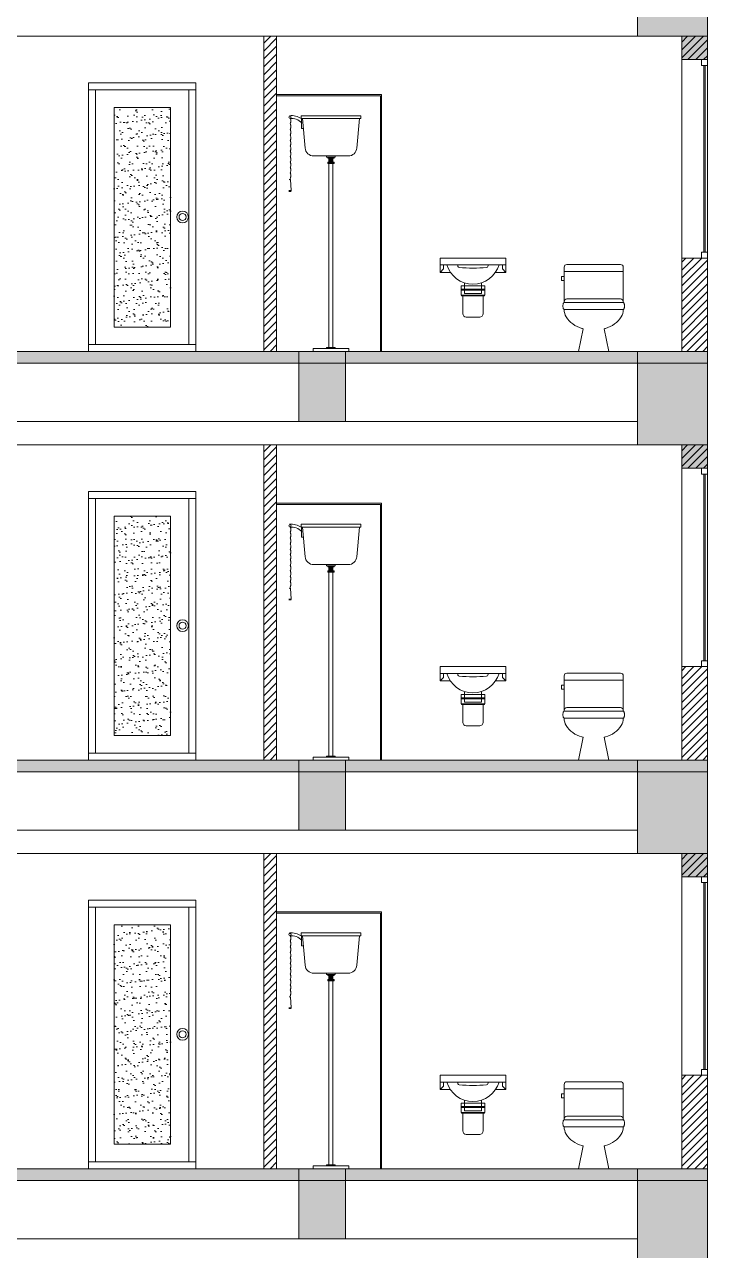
# Model space of a CAD drawing. Header units: millimetres. Extents: x -213 to 151, y -74 to 135.
# Drawn here: x 95.02 to 100.87, y -58.55 to -48.05 of the extents above; entities that cross this region are included whole.
import ezdxf

# ---------------------------------------------------------------- set-up
doc = ezdxf.new("R2010")
doc.units = ezdxf.units.MM
doc.header["$LTSCALE"] = 15
doc.layers.add('Akira01', color=7, linetype='Continuous')
doc.layers.add('Akira02', color=8, linetype='Continuous')

# ---------------------------------------------------------------- blocks, each defined once
blk = doc.blocks.new('Indoor')
at = {"lineweight": 5}
h = blk.add_hatch(dxfattribs=at)
h.set_pattern_fill('AR-SAND', color=153, scale=53.726984, style=0)
h.set_pattern_definition([(37.5, (631289.6, 71959.21), (-3.38444, 103.52243), [0, -81.66502, 0, -91.33587, 0, -87.30635]), (7.5, (631289.6, 71959.21), (95.08476, 151.6254), [0, -44.05613, 0, -73.60597, 0, -28.20667]), (327.5, (631223.515, 71959.21), (167.31345, 0.30404), [0, -26.86349, 0, -96.70857, 0, -126.25841]), (317.5, (631223.52, 71959.21), (161.51012, 47.15486), [0, -13.43175, 0, -63.39784, 0, -72.53143])])
h.paths.add_polyline_path([(662275, 13944), (662758, 13944), (662758, 15824), (662275, 15824)])
at = {"color": 7, "lineweight": 5}
for p, q in [((662976, 16034), (662056, 16034)), ((662056, 16034), (662056, 13734)), ((662976, 15974), (662056, 15974)), ((662116, 15974), (662116, 13794)), ((662916, 13794), (662916, 15974)), ((662976, 13734), (662976, 16034)), ((662275, 15824), (662275, 13944)), ((662758, 15824), (662275, 15824)), ((662758, 13944), (662758, 15824)), ((662275, 13944), (662758, 13944)), ((662056, 13794), (662976, 13794)), ((662056, 13734), (662976, 13734))]:
    blk.add_line(p, q, dxfattribs=at)
at = {"linetype": 'Continuous', "lineweight": 5}
blk.add_lwpolyline([(662758, 13944), (662275, 13944)], dxfattribs=at)
at = {"color": 7, "lineweight": 5}
for radius in [50, 30]:
    blk.add_circle((662861, 14886), radius, dxfattribs=at)
blk = doc.blocks.new('asdaw')
at = {"layer": 'Akira01', "lineweight": 9}
for p, q in [((712292, -38320), (712802, -38320)), ((712292, -38320), (712292, -38345)), ((712802, -38320), (712802, -38345)), ((712292, -38345), (712802, -38345)), ((712302, -38345), (712326, -38597)), ((712792, -38345), (712769, -38597)), ((712798, -38429), (712784, -38429)), ((712798, -38345), (712798, -38429)), ((712400, -38665), (712694, -38665)), ((712510, -38665), (712510, -38675)), ((712510, -38675), (712584, -38675)), ((712520, -38675), (712520, -38685)), ((712520, -38685), (712574, -38685)), ((712520, -38719), (712574, -38719)), ((712520, -38729), (712520, -38719)), ((712520, -38729), (712574, -38729)), ((712524, -38729), (712524, -38719)), ((712529, -38729), (712529, -38719)), ((712530, -38685), (712530, -38719)), ((712530, -38690), (712564, -38690)), ((712530, -38695), (712564, -38695)), ((712530, -38700), (712564, -38700)), ((712530, -38705), (712564, -38705)), ((712530, -38710), (712564, -38710)), ((712530, -38715), (712564, -38715)), ((712530, -38729), (712530, -40305)), ((712534, -38729), (712534, -38719)), ((712539, -38729), (712539, -38719)), ((712544, -38729), (712544, -38719)), ((712549, -38729), (712549, -38719)), ((712554, -38729), (712554, -38719)), ((712559, -38729), (712559, -38719)), ((712564, -38685), (712564, -38719)), ((712564, -38729), (712564, -38719)), ((712564, -38729), (712564, -40305)), ((712569, -38729), (712569, -38719)), ((712574, -38675), (712574, -38685)), ((712574, -38729), (712574, -38719)), ((712584, -38665), (712584, -38675)), ((712893, -38868), (712889, -38962)), ((712893, -38868), (712905, -38868)), ((712889, -38962), (712909, -38962)), ((712889, -38968), (712909, -38968)), ((712395, -40315), (712700, -40315)), ((712510, -40305), (712584, -40305)), ((712510, -40305), (712510, -40315)), ((712584, -40305), (712584, -40315)), ((712395, -40339), (712700, -40339))]:
    blk.add_line(p, q, dxfattribs=at)
blk.add_circle((712898, -38332), 8.69, dxfattribs=at)
for centre, radius, start, end in [((712885, -38465), 146, 83.3351, 124.631), ((712885, -38465), 121, 83.3351, 136.2581), ((712935, -38360), 43.9, 162.2161, 172.432), ((712971, -38364), 79.9, 172.432, 180), ((712971, -38364), 79.9, 180, 187.568), ((712935, -38369), 43.9, 187.568, 197.7839), ((712935, -38408), 43.9, 162.2161, 172.432), ((712971, -38413), 79.9, 172.432, 180), ((712971, -38413), 79.9, 180, 187.568), ((712935, -38418), 43.9, 187.568, 197.7839), ((712913, -38352), 20.5, 142.2469, 162.2161), ((712913, -38376), 20.5, 197.7839, 217.7531), ((712913, -38401), 20.5, 142.2469, 162.2161), ((712935, -38457), 43.9, 162.2161, 172.432), ((712971, -38462), 79.9, 172.432, 180), ((712971, -38462), 79.9, 180, 187.568), ((712935, -38466), 43.9, 187.568, 197.7839), ((712935, -38506), 43.9, 162.2161, 172.432), ((712971, -38511), 79.9, 172.432, 180), ((712971, -38511), 79.9, 180, 187.568), ((712935, -38515), 43.9, 187.568, 197.7839), ((712913, -38425), 20.5, 197.7839, 217.7531), ((712913, -38450), 20.5, 142.2469, 162.2161), ((712913, -38474), 20.5, 197.7839, 217.7531), ((712913, -38499), 20.5, 142.2469, 162.2161), ((712913, -38523), 20.5, 197.7839, 217.7531), ((712913, -38544), 20.5, 142.2469, 162.2161), ((712400, -38590), 75, 185.3558, 270), ((712694, -38590), 75, 270, 354.6442), ((712935, -38551), 43.9, 162.2161, 172.432), ((712971, -38556), 79.9, 172.432, 180), ((712971, -38556), 79.9, 180, 187.568), ((712935, -38560), 43.9, 187.568, 197.7839), ((712935, -38597), 43.9, 162.2161, 172.432), ((712971, -38602), 79.9, 172.432, 180), ((712971, -38602), 79.9, 180, 187.568), ((712935, -38606), 43.9, 187.568, 197.7839), ((712935, -38642), 43.9, 162.2161, 172.432), ((712971, -38647), 79.9, 172.432, 180), ((712913, -38568), 20.5, 197.7839, 217.7531), ((712913, -38590), 20.5, 142.2469, 162.2161), ((712913, -38614), 20.5, 197.7839, 217.7531), ((712913, -38635), 20.5, 142.2469, 162.2161), ((712971, -38647), 79.9, 180, 187.568), ((712935, -38651), 43.9, 187.568, 197.7839), ((712935, -38690), 43.9, 162.2161, 172.432), ((712971, -38695), 79.9, 172.432, 180), ((712971, -38695), 79.9, 180, 187.568), ((712935, -38699), 43.9, 187.568, 197.7839), ((712935, -38736), 43.9, 162.2161, 172.432), ((712971, -38741), 79.9, 172.432, 180), ((712971, -38741), 79.9, 180, 187.568), ((712913, -38659), 20.5, 197.7839, 217.7531), ((712913, -38683), 20.5, 142.2469, 162.2161), ((712913, -38707), 20.5, 197.7839, 217.7531), ((712913, -38729), 20.5, 142.2469, 162.2161), ((712935, -38745), 43.9, 187.568, 197.7839), ((712935, -38781), 43.9, 162.2161, 172.432), ((712971, -38786), 79.9, 172.432, 180), ((712971, -38786), 79.9, 180, 187.568), ((712935, -38790), 43.9, 187.568, 197.7839), ((712935, -38828), 43.9, 162.2161, 172.432), ((712971, -38833), 79.9, 172.432, 180), ((712971, -38833), 79.9, 180, 187.568), ((712935, -38837), 43.9, 187.568, 197.7839), ((712913, -38753), 20.5, 197.7839, 217.7531), ((712913, -38774), 20.5, 142.2469, 162.2161), ((712913, -38798), 20.5, 197.7839, 217.7531), ((712913, -38821), 20.5, 142.2469, 162.2161), ((712913, -38845), 20.5, 197.7839, 217.7531), ((712899, -38888), 20.6, 73.1068, 106.8932), ((712899, -38965), 10.2, 161.1788, 198.8212), ((712740, -40324), 345, 178.428, 182.5029), ((712355, -40324), 345, 357.4971, 1.572)]:
    blk.add_arc(centre, radius, start, end, dxfattribs=at)
blk = doc.blocks.new('qweqer')
at = {"layer": 'Akira01', "lineweight": 9}
for p, q in [((749784.4, 228148.5), (749784.4, 228398.5)), ((750184.4, 228418.5), (749804.4, 228418.5)), ((750204.4, 228148.5), (750204.4, 228398.5)), ((749784.4, 228148.5), (749784.4, 228153.5)), ((750184.4, 228173.5), (749804.4, 228173.5)), ((750204.4, 228148.5), (750204.4, 228153.5)), ((749920, 227962.4), (749886.1, 227800.5)), ((750068.9, 227962.4), (750102.8, 227800.5)), ((749886.1, 227800.5), (750102.8, 227800.5))]:
    blk.add_line(p, q, dxfattribs=at)
for points in [[(749784.4, 228148.5, 0.218761), (749781.7, 228147.2, 0.09219), (749778.2, 228141.2, 0.048885), (749776.3, 228133.7, 0.036571), (749775.6, 228123.5, 0.036571), (749776.3, 228113.3, 0.048885), (749778.2, 228105.8, 0.09219), (749781.7, 228099.8, 0.218761), (749784.4, 228098.5, 0.218761)], [(749784.4, 228098.5, 0.135602), (749799, 228045.9, 0.106923), (749845.9, 227995.7, 0.081757), (749911.1, 227964.8, 0.00758), (749920, 227962.4, 0.06994)], [(750068.9, 227962.4, 0.00758), (750077.8, 227964.8, 0.081757), (750142.9, 227995.7, 0.106923), (750189.9, 228045.9, 0.135602), (750204.4, 228098.5, 0.135602)], [(750204.4, 228148.5, -0.218761), (750207.2, 228147.2, -0.09219), (750210.7, 228141.2, -0.048885), (750212.6, 228133.7, -0.036571), (750213.3, 228123.5, -0.036571), (750212.6, 228113.3, -0.048885), (750210.7, 228105.8, -0.09219), (750207.2, 228099.8, -0.218761), (750204.4, 228098.5, -0.218761)]]:
    blk.add_lwpolyline(points, format="xyb", dxfattribs=at)
for centre, start, end in [((749804.4, 228398.5), 90, 180), ((750184.4, 228398.5), 0, 90), ((749804.4, 228153.5), 90, 180), ((750184.4, 228153.5), 0, 90)]:
    blk.add_arc(centre, 20, start, end, dxfattribs=at)
at = {"layer": 'Akira02', "lineweight": 9}
for p, q in [((750204.4, 228368.5), (749784.4, 228368.5)), ((750204.4, 228333.7), (750224.4, 228333.7)), ((750224.4, 228303.7), (750204.4, 228303.7)), ((750224.4, 228333.7), (750224.4, 228303.7)), ((750204.4, 228148.5), (749784.4, 228148.5)), ((750204.4, 228098.5), (749784.4, 228098.5))]:
    blk.add_line(p, q, dxfattribs=at)
blk = doc.blocks.new('adawwqwe')
at = {"layer": 'Akira01', "lineweight": 9}
for p, q in [((746781.7, 237250.5), (747171.7, 237250.5)), ((746781.7, 237250.5), (746781.7, 237165.5)), ((746781.7, 237250.5), (746781.7, 237165.5)), ((746781.7, 237250.5), (747171.7, 237250.5)), ((747171.7, 237250.5), (747171.7, 237165.5)), ((747171.7, 237250.5), (747171.7, 237165.5)), ((746781.7, 237210.5), (747171.7, 237210.5)), ((746781.7, 237210.5), (747171.7, 237210.5)), ((747171.7, 237165.5), (747151.7, 237185.5)), ((746843.4, 237165.5), (746781.7, 237165.5)), ((746843.4, 237165.5), (746781.7, 237165.5)), ((746926.7, 237103.4), (746926.7, 237085.5)), ((746926.7, 237103.4), (746926.7, 237085.5)), ((747026.7, 237103.4), (747026.7, 237085.5)), ((747026.7, 237103.4), (747026.7, 237085.5)), ((747110, 237165.5), (747171.7, 237165.5)), ((747110, 237165.5), (747171.7, 237165.5)), ((747046.7, 237085.5), (746906.7, 237085.5)), ((746906.7, 237085.5), (746906.7, 237030.5)), ((746906.7, 237085.5), (746906.7, 237030.5)), ((746916.7, 237025.5), (746916.7, 236920.5)), ((746916.7, 237025.5), (746916.7, 236920.5)), ((746926.7, 237085.5), (746926.7, 237040.5)), ((747026.7, 237040.5), (746926.7, 237040.5)), ((747026.7, 237085.5), (747026.7, 237040.5)), ((747036.7, 237025.5), (747036.7, 236920.5)), ((747036.7, 237025.5), (747036.7, 236920.5)), ((747046.7, 237085.5), (747046.7, 237030.5)), ((747046.7, 237085.5), (747046.7, 237030.5)), ((747016.7, 236900.5), (746936.7, 236900.5)), ((747016.7, 236900.5), (746936.7, 236900.5))]:
    blk.add_line(p, q, dxfattribs=at)
for centre, radius, start, end in [((746976.7, 237257.5), 162, 196.85277, 343.14723), ((746976.7, 237257.5), 162, 196.85277, 343.14723), ((746911.7, 237030.5), 5, 180, 270), ((746911.7, 237030.5), 5, 180, 270), ((747041.7, 237030.5), 5, 270, 0), ((747041.7, 237030.5), 5, 270, 0), ((746936.7, 236920.5), 20, 180, 270), ((746936.7, 236920.5), 20, 180, 270), ((747016.7, 236920.5), 20, 270, 0), ((747016.7, 236920.5), 20, 270, 0)]:
    blk.add_arc(centre, radius, start, end, dxfattribs=at)
at = {"layer": 'Akira02', "lineweight": 9}
for p, q in [((746781.7, 237165.5), (746801.7, 237185.5)), ((746801.7, 237210.5), (746801.7, 237185.5)), ((747151.7, 237210.5), (747151.7, 237185.5)), ((747046.7, 237085.5), (746906.7, 237085.5)), ((747046.7, 237065.5), (746906.7, 237065.5)), ((747046.7, 237060.5), (746906.7, 237060.5)), ((747046.7, 237030.5), (746906.7, 237030.5)), ((747041.7, 237025.5), (746911.7, 237025.5)), ((747041.7, 237025.5), (746911.7, 237025.5))]:
    blk.add_line(p, q, dxfattribs=at)
for centre, radius, start, end in [((746896.7, 237204.5), 10, 143.11216, 264.27878), ((746976.7, 238003), 812.5, 264.27877, 275.72123), ((747056.7, 237204.5), 10, 275.72124, 36.88784)]:
    blk.add_arc(centre, radius, start, end, dxfattribs=at)

msp = doc.modelspace()

# ---------------------------------------------------------------- hatches: boundary and pattern name
at = {"linetype": 'Continuous', "lineweight": 13}
h = msp.add_hatch(color=256, dxfattribs=at)
h.dxf.hatch_style = 1
h.paths.add_polyline_path([(100.266, -48.147), (100.866, -48.147), (100.866, -47.347), (100.266, -47.347)])
at = {"linetype": 'Continuous', "lineweight": 13, "true_color": 0xb64b2b}
h = msp.add_hatch(dxfattribs=at)
h.set_pattern_fill('ANSI31', color=15, scale=0.015)
h.set_pattern_definition([(45, (-640.055973, -49.30791), (-0.0336759605, 0.0336759605), [])])
h.paths.add_polyline_path([(69.486, -50.047), (69.266, -50.047), (69.266, -50.847), (69.486, -50.847)])
h.paths.add_polyline_path([(69.486, -48.147), (69.266, -48.147), (69.266, -48.347), (69.316, -48.347), (69.486, -48.347)])
h.paths.add_polyline_path([(73.066, -48.147), (72.956, -48.147), (72.956, -50.847), (73.066, -50.847)])
h.paths.add_polyline_path([(80.736, -48.147), (80.626, -48.147), (80.626, -48.447), (80.736, -48.447)])
h.paths.add_polyline_path([(89.506, -48.147), (89.396, -48.147), (89.396, -48.447), (89.506, -48.447)])
h.paths.add_polyline_path([(97.176, -48.147), (97.066, -48.147), (97.066, -50.847), (97.176, -50.847)])
h.paths.add_polyline_path([(100.866, -50.047), (100.816, -50.047), (100.646, -50.047), (100.646, -50.847), (100.866, -50.847)])
h.paths.add_polyline_path([(100.866, -48.147), (100.646, -48.147), (100.646, -48.347), (100.866, -48.347)])
at = {"linetype": 'Continuous', "lineweight": 13}
h = msp.add_hatch(color=256, dxfattribs=at)
h.dxf.hatch_style = 1
h.paths.add_polyline_path([(100.646, -48.147), (100.866, -48.147), (100.866, -48.347), (100.646, -48.347)])
h = msp.add_hatch(color=143, dxfattribs=at)
h.dxf.hatch_style = 1
h.paths.add_polyline_path([(100.846, -49.997), (100.846, -48.397), (100.836, -48.397), (100.836, -49.997)])
h = msp.add_hatch(color=256, dxfattribs=at)
h.dxf.hatch_style = 1
h.paths.add_polyline_path([(69.266, -50.847), (69.266, -50.947), (100.866, -50.947), (100.866, -51.047), (100.866, -50.847)])
h = msp.add_hatch(color=256, dxfattribs=at)
h.dxf.hatch_style = 1
h.paths.add_polyline_path([(97.366, -51.447), (97.766, -51.447), (97.766, -50.847), (97.366, -50.847)])
h = msp.add_hatch(color=256, dxfattribs=at)
h.dxf.hatch_style = 1
h.paths.add_polyline_path([(100.266, -51.647), (100.866, -51.647), (100.866, -50.847), (100.266, -50.847)])
at = {"linetype": 'Continuous', "lineweight": 13, "true_color": 0xb64b2b}
h = msp.add_hatch(dxfattribs=at)
h.set_pattern_fill('ANSI31', color=15, scale=0.015)
h.set_pattern_definition([(45, (-640.055973, -52.80791), (-0.0336759605, 0.0336759605), [])])
h.paths.add_polyline_path([(69.486, -53.547), (69.266, -53.547), (69.266, -54.347), (69.486, -54.347)])
h.paths.add_polyline_path([(69.486, -51.647), (69.266, -51.647), (69.266, -51.847), (69.316, -51.847), (69.486, -51.847)])
h.paths.add_polyline_path([(73.066, -51.647), (72.956, -51.647), (72.956, -54.347), (73.066, -54.347)])
h.paths.add_polyline_path([(80.736, -51.647), (80.626, -51.647), (80.626, -51.947), (80.736, -51.947)])
h.paths.add_polyline_path([(89.506, -51.647), (89.396, -51.647), (89.396, -51.947), (89.506, -51.947)])
h.paths.add_polyline_path([(97.176, -51.647), (97.066, -51.647), (97.066, -54.347), (97.176, -54.347)])
h.paths.add_polyline_path([(100.866, -53.547), (100.816, -53.547), (100.646, -53.547), (100.646, -54.347), (100.866, -54.347)])
h.paths.add_polyline_path([(100.866, -51.647), (100.646, -51.647), (100.646, -51.847), (100.866, -51.847)])
at = {"linetype": 'Continuous', "lineweight": 13}
h = msp.add_hatch(color=256, dxfattribs=at)
h.dxf.hatch_style = 1
h.paths.add_polyline_path([(100.646, -51.647), (100.866, -51.647), (100.866, -51.847), (100.646, -51.847)])
h = msp.add_hatch(color=143, dxfattribs=at)
h.dxf.hatch_style = 1
h.paths.add_polyline_path([(100.846, -53.497), (100.846, -51.897), (100.836, -51.897), (100.836, -53.497)])
h = msp.add_hatch(color=256, dxfattribs=at)
h.dxf.hatch_style = 1
h.paths.add_polyline_path([(69.266, -54.347), (69.266, -54.447), (100.866, -54.447), (100.866, -54.547), (100.866, -54.347)])
h = msp.add_hatch(color=256, dxfattribs=at)
h.dxf.hatch_style = 1
h.paths.add_polyline_path([(97.366, -54.947), (97.766, -54.947), (97.766, -54.347), (97.366, -54.347)])
h = msp.add_hatch(color=256, dxfattribs=at)
h.dxf.hatch_style = 1
h.paths.add_polyline_path([(100.266, -55.147), (100.866, -55.147), (100.866, -54.347), (100.266, -54.347)])
at = {"linetype": 'Continuous', "lineweight": 13, "true_color": 0xb64b2b}
h = msp.add_hatch(dxfattribs=at)
h.set_pattern_fill('ANSI31', color=15, scale=0.015)
h.set_pattern_definition([(45, (-640.055973, -56.30791), (-0.0336759605, 0.0336759605), [])])
h.paths.add_polyline_path([(69.486, -57.047), (69.266, -57.047), (69.266, -57.847), (69.486, -57.847)])
h.paths.add_polyline_path([(69.486, -55.147), (69.266, -55.147), (69.266, -55.347), (69.316, -55.347), (69.486, -55.347)])
h.paths.add_polyline_path([(73.066, -55.147), (72.956, -55.147), (72.956, -57.847), (73.066, -57.847)])
h.paths.add_polyline_path([(80.736, -55.147), (80.626, -55.147), (80.626, -55.447), (80.736, -55.447)])
h.paths.add_polyline_path([(89.506, -55.147), (89.396, -55.147), (89.396, -55.447), (89.506, -55.447)])
h.paths.add_polyline_path([(97.176, -55.147), (97.066, -55.147), (97.066, -57.847), (97.176, -57.847)])
h.paths.add_polyline_path([(100.866, -57.047), (100.816, -57.047), (100.646, -57.047), (100.646, -57.847), (100.866, -57.847)])
h.paths.add_polyline_path([(100.866, -55.147), (100.646, -55.147), (100.646, -55.347), (100.866, -55.347)])
at = {"linetype": 'Continuous', "lineweight": 13}
h = msp.add_hatch(color=256, dxfattribs=at)
h.dxf.hatch_style = 1
h.paths.add_polyline_path([(100.646, -55.147), (100.866, -55.147), (100.866, -55.347), (100.646, -55.347)])
h = msp.add_hatch(color=143, dxfattribs=at)
h.dxf.hatch_style = 1
h.paths.add_polyline_path([(100.846, -56.997), (100.846, -55.397), (100.836, -55.397), (100.836, -56.997)])
h = msp.add_hatch(color=256, dxfattribs=at)
h.dxf.hatch_style = 1
h.paths.add_polyline_path([(69.266, -57.847), (69.266, -57.947), (100.866, -57.947), (100.866, -58.047), (100.866, -57.847)])
h = msp.add_hatch(color=256, dxfattribs=at)
h.dxf.hatch_style = 1
h.paths.add_polyline_path([(97.366, -58.447), (97.766, -58.447), (97.766, -57.847), (97.366, -57.847)])
h = msp.add_hatch(color=256, dxfattribs=at)
h.dxf.hatch_style = 1
h.paths.add_polyline_path([(100.266, -58.647), (100.866, -58.647), (100.866, -57.847), (100.266, -57.847)])

# ---------------------------------------------------------------- linework, layer by layer
for p, q in [((100.866, -65.647), (100.866, -26.347)), ((100.866, -50.847), (100.866, -47.447)), ((100.866, -50.847), (100.866, -47.447)), ((100.866, -54.347), (100.866, -50.947)), ((100.866, -54.347), (100.866, -50.947)), ((100.866, -57.847), (100.866, -54.447)), ((100.866, -57.847), (100.866, -54.447)), ((100.866, -61.347), (100.866, -57.947)), ((100.866, -61.347), (100.866, -57.947))]:
    msp.add_line(p, q, dxfattribs=at)
for points in [[(100.266, -48.147), (100.866, -48.147), (100.866, -47.347), (100.266, -47.347)], [(97.066, -50.847), (97.176, -50.847), (97.176, -48.147), (97.066, -48.147)], [(100.646, -50.847), (100.866, -50.847), (100.866, -48.147), (100.646, -48.147)], [(100.646, -48.147), (100.866, -48.147), (100.866, -48.347), (100.646, -48.347)], [(100.866, -50.047), (100.646, -50.047), (100.646, -48.347), (100.866, -48.347)], [(97.366, -51.447), (97.766, -51.447), (97.766, -50.847), (97.366, -50.847)], [(100.266, -51.647), (100.866, -51.647), (100.866, -50.847), (100.266, -50.847)], [(97.066, -54.347), (97.176, -54.347), (97.176, -51.647), (97.066, -51.647)], [(100.646, -54.347), (100.866, -54.347), (100.866, -51.647), (100.646, -51.647)], [(100.646, -51.647), (100.866, -51.647), (100.866, -51.847), (100.646, -51.847)], [(100.866, -53.547), (100.646, -53.547), (100.646, -51.847), (100.866, -51.847)], [(97.366, -54.947), (97.766, -54.947), (97.766, -54.347), (97.366, -54.347)], [(100.266, -55.147), (100.866, -55.147), (100.866, -54.347), (100.266, -54.347)], [(97.066, -57.847), (97.176, -57.847), (97.176, -55.147), (97.066, -55.147)], [(100.646, -57.847), (100.866, -57.847), (100.866, -55.147), (100.646, -55.147)], [(100.646, -55.147), (100.866, -55.147), (100.866, -55.347), (100.646, -55.347)], [(100.866, -57.047), (100.646, -57.047), (100.646, -55.347), (100.866, -55.347)], [(97.366, -58.447), (97.766, -58.447), (97.766, -57.847), (97.366, -57.847)], [(100.266, -58.647), (100.866, -58.647), (100.866, -57.847), (100.266, -57.847)]]:
    msp.add_lwpolyline(points, close=True, dxfattribs=at)
for points in [[(94.866, -48.147), (100.266, -48.147)], [(100.866, -48.347), (100.866, -48.397), (100.816, -48.397), (100.816, -48.347), (100.866, -48.347)], [(100.866, -50.047), (100.866, -49.997), (100.816, -49.997), (100.816, -50.047), (100.866, -50.047)], [(69.266, -50.847), (100.866, -50.847)], [(100.866, -50.947), (69.266, -50.947)], [(94.866, -51.447), (100.266, -51.447)], [(94.866, -51.647), (100.266, -51.647)], [(100.866, -51.847), (100.866, -51.897), (100.816, -51.897), (100.816, -51.847), (100.866, -51.847)], [(100.866, -53.547), (100.866, -53.497), (100.816, -53.497), (100.816, -53.547), (100.866, -53.547)], [(69.266, -54.347), (100.866, -54.347)], [(100.866, -54.447), (69.266, -54.447)], [(94.866, -54.947), (100.266, -54.947)], [(94.866, -55.147), (100.266, -55.147)], [(100.866, -55.347), (100.866, -55.397), (100.816, -55.397), (100.816, -55.347), (100.866, -55.347)], [(100.866, -57.047), (100.866, -56.997), (100.816, -56.997), (100.816, -57.047), (100.866, -57.047)], [(69.266, -57.847), (100.866, -57.847)], [(100.866, -57.947), (69.266, -57.947)], [(94.866, -58.447), (100.266, -58.447)]]:
    msp.add_lwpolyline(points, dxfattribs=at)
at = {"color": 143, "linetype": 'Continuous', "lineweight": 13}
for points in [[(100.846, -49.997), (100.846, -48.397), (100.836, -48.397), (100.836, -49.997)], [(100.846, -53.497), (100.846, -51.897), (100.836, -51.897), (100.836, -53.497)], [(100.846, -56.997), (100.846, -55.397), (100.836, -55.397), (100.836, -56.997)]]:
    msp.add_lwpolyline(points, close=True, dxfattribs=at)
at = {"color": 153, "linetype": 'Continuous', "lineweight": 13}
for points in [[(98.076, -50.847), (98.076, -48.647), (97.176, -48.647)], [(98.066, -50.847), (98.066, -48.657), (97.176, -48.657)], [(98.076, -54.347), (98.076, -52.147), (97.176, -52.147)], [(98.066, -54.347), (98.066, -52.157), (97.176, -52.157)], [(98.076, -57.847), (98.076, -55.647), (97.176, -55.647)], [(98.066, -57.847), (98.066, -55.657), (97.176, -55.657)]]:
    msp.add_lwpolyline(points, dxfattribs=at)

# ---------------------------------------------------------------- block references
at = {"linetype": 'Continuous', "lineweight": 13}
for name, p, xscale, yscale, zscale in [('Indoor', (-566.49, -64.582), 0.001, 0.001, 0.001), ('asdaw', (810.189, -10.508), -0.001, 0.001, 0.001), ('adawwqwe', (1178.28, -392.887), -0.001445054945055073, 0.001445054945055073, 0.001445054945055073), ('qweqer', (1004.129, -325.497), -0.001205658123130256, 0.001205658123130256, 0.001205658123130256), ('Indoor', (-566.49, -68.082), 0.001, 0.001, 0.001), ('asdaw', (810.189, -14.008), -0.001, 0.001, 0.001), ('adawwqwe', (1178.28, -396.387), -0.001445054945055073, 0.001445054945055073, 0.001445054945055073), ('qweqer', (1004.129, -328.997), -0.001205658123130256, 0.001205658123130256, 0.001205658123130256), ('Indoor', (-566.49, -71.582), 0.001, 0.001, 0.001), ('asdaw', (810.189, -17.508), -0.001, 0.001, 0.001), ('adawwqwe', (1178.28, -399.887), -0.001445054945055073, 0.001445054945055073, 0.001445054945055073), ('qweqer', (1004.129, -332.497), -0.001205658123130256, 0.001205658123130256, 0.001205658123130256)]:
    msp.add_blockref(name, p, dxfattribs=dict(at, xscale=xscale, yscale=yscale, zscale=zscale))

doc.saveas('drawing.dxf')
